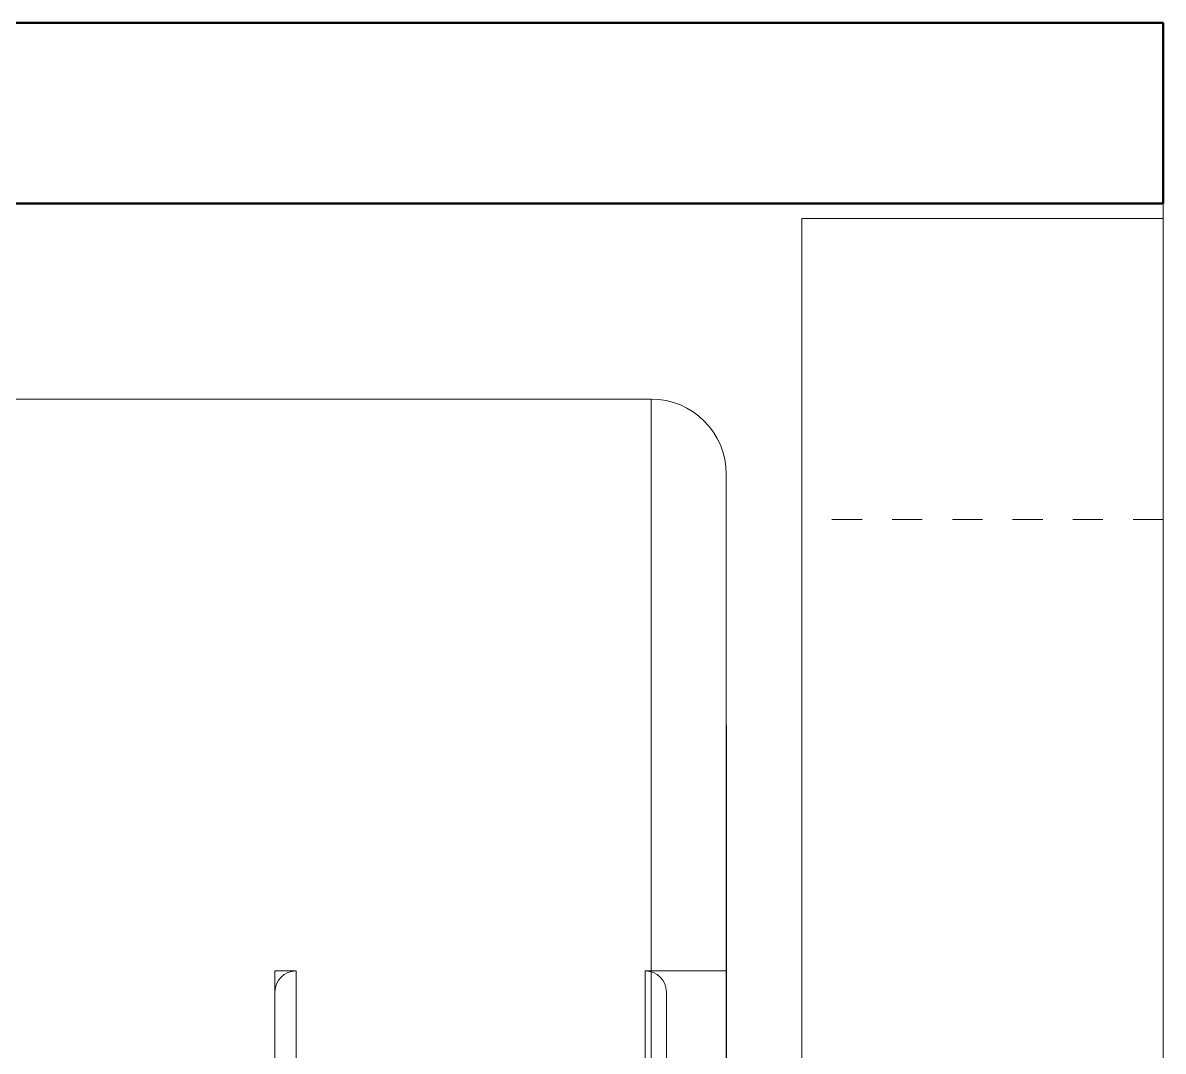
# Model space of a CAD drawing. Header units: millimetres. Extents: x -50460 to 50460, y -35640 to 35640.
# Drawn here: x -33282.62 to -33244.74, y 25802.78 to 25836.94 of the extents above; entities that cross this region are included whole.
import ezdxf

# ---------------------------------------------------------------- set-up
doc = ezdxf.new("R2010")
doc.units = ezdxf.units.MM
doc.linetypes.add('虚线', pattern=[2, 1, -1])
for name, color, linetype, lineweight in [('ACADSichtbare Kanten(DIN_Schmid)', 7, 'Continuous', 50), ('尺寸线层', 4, 'Continuous', 18), ('粗实线层', 7, 'Continuous', 15), ('粗实线层_1', 7, 'Continuous', 15), ('细实线层', 3, 'Continuous', 18), ('虚线层', 100, '虚线', 18)]:
    doc.layers.add(name, color=color, linetype=linetype, lineweight=lineweight)

# ---------------------------------------------------------------- blocks, each defined once
blk = doc.blocks.new('*X1027')
at = {"layer": '粗实线层'}
for p, q in [((0, 0), (-12, 0)), ((-12, 0), (-12, -10)), ((0, -10), (0, 0)), ((-12, -10), (-12, -177)), ((0, -177), (0, -10))]:
    blk.add_line(p, q, dxfattribs=at)
at = {"layer": '虚线层'}
blk.add_line((0, -10), (-12, -10), dxfattribs=at)
blk = doc.blocks.new('*X1028')
at = {"layer": 'ACADSichtbare Kanten(DIN_Schmid)', "linetype": 'Continuous', "lineweight": 50}
for p, q in [((127.218, 29.411), (297.218, 29.411)), ((297.218, 23.411), (297.218, 29.411)), ((127.218, 23.411), (297.218, 23.411))]:
    blk.add_line(p, q, dxfattribs=at)
at = {"layer": '粗实线层_1'}
blk.add_line((297.218, -170.589), (297.218, 29.411), dxfattribs=at)
blk = doc.blocks.new('*X1024')
at = {"layer": '粗实线层_1'}
for name, p in [('*X1028', (-306.218, -62.411)), ('*X1027', (-9, -39.5))]:
    blk.add_blockref(name, p, dxfattribs=at)
blk = doc.blocks.new('*X1030')
at = {"layer": '粗实线层'}
for p, q in [((-3.51, 0), (-73.49, 0)), ((-3.51, -42.5), (-3.51, 0)), ((-3.51, 0), (-3.51, -42.5)), ((-1.01, -42.5), (-1.01, -2.5)), ((-1, -10.85), (-1.01, -10.85)), ((-1, -42.5), (-1, -10.85)), ((-16, -42.5), (-16, -19)), ((-15.3, -19), (-16, -19)), ((-15.3, -19), (-15.3, -42.5)), ((-3.7, -42.5), (-3.7, -19)), ((-1, -19), (-3.7, -19)), ((-3, -42.5), (-3, -19.7))]:
    blk.add_line(p, q, dxfattribs=at)
for centre, radius, start, end in [((-3.51, -2.5), 2.5, 0, 90), ((-15.3, -19.7), 0.7, 90, 179.9988), ((-3.7, -19.7), 0.7, 360, 90)]:
    blk.add_arc(centre, radius, start, end, dxfattribs=at)
blk = doc.blocks.new('*X947')
at = {"layer": '粗实线层_1'}
for name, p in [('*X1024', (984, 238)), ('*X1030', (961.5, 192.5))]:
    blk.add_blockref(name, p, dxfattribs=at)
blk = doc.blocks.new('*X805')
at = {"layer": '细实线层'}
blk.add_blockref('*X947', (-1515, 4855), dxfattribs=at)

msp = doc.modelspace()

# ---------------------------------------------------------------- block references
at = {"layer": '尺寸线层'}
msp.add_blockref('*X805', (-32704.742, 20776.945), dxfattribs=at)

doc.saveas('drawing.dxf')
